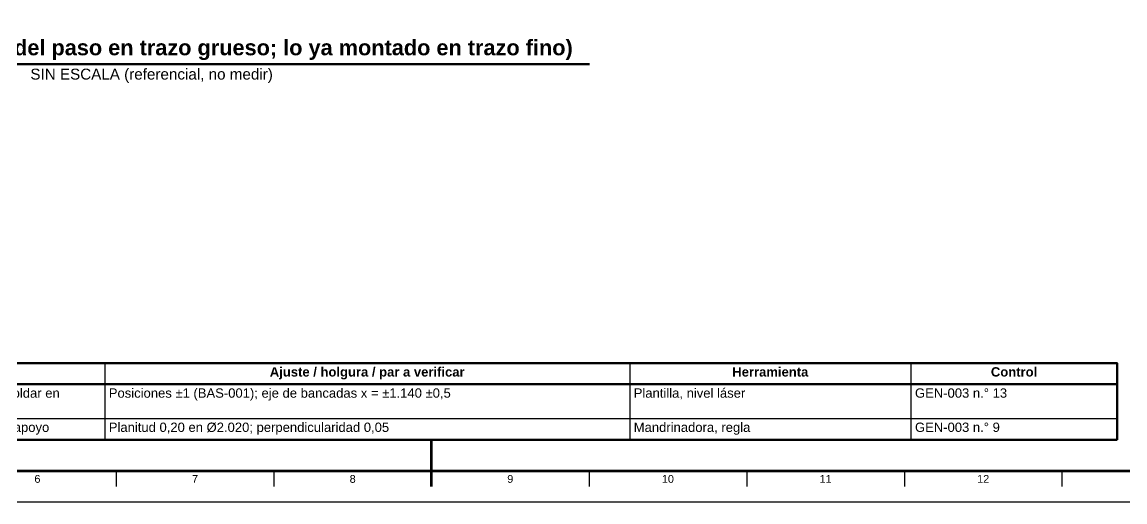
# Model space of a CAD drawing. Header units: millimetres. Extents: x 0 to 841, y 0 to 594.
# Drawn here: x 293.8 to 648.5, y 0 to 154.2 of the extents above; entities that cross this region are included whole.
import ezdxf
from ezdxf.enums import TextEntityAlignment as Align

# ---------------------------------------------------------------- set-up
doc = ezdxf.new("R2010")
doc.units = ezdxf.units.MM
for name, color, linetype, lineweight in [('FINA', 7, 'CONTINUOUS', 25), ('MARCO', 7, 'CONTINUOUS', 70), ('TXT', 7, 'CONTINUOUS', 25), ('VIS', 7, 'CONTINUOUS', 50)]:
    doc.layers.add(name, color=color, linetype=linetype, lineweight=lineweight)
doc.styles.add('STD', font='LiberationSans-Regular.ttf')
doc.styles.add('STDB', font='LiberationSans-Bold.ttf')

msp = doc.modelspace()

# ---------------------------------------------------------------- linework, layer by layer
at = {"layer": 'FINA'}
for p, q in [((320.43, 44.6), (320.43, 20)), ((489.24, 44.6), (489.24, 20)), ((579.68, 44.6), (579.68, 20)), ((25, 37.8), (646, 37.8)), ((25, 26.8), (646, 26.8)), ((324.12, 10), (324.12, 5)), ((374.81, 10), (374.81, 5)), ((425.5, 10), (425.5, 5)), ((476.19, 10), (476.19, 5)), ((526.88, 10), (526.88, 5)), ((577.56, 10), (577.56, 5)), ((628.25, 10), (628.25, 5))]:
    msp.add_line(p, q, dxfattribs=at)
msp.add_lwpolyline([(0, 0), (841, 0), (841, 594), (0, 594)], close=True, dxfattribs=at)
at = {"layer": 'MARCO'}
msp.add_line((425.5, 5), (425.5, 20), dxfattribs=at)
msp.add_lwpolyline([(20, 10), (831, 10), (831, 584), (20, 584)], close=True, dxfattribs=at)
at = {"layer": 'VIS'}
for p, q in [((194.71, 140.66), (476.29, 140.66)), ((646, 44.6), (646, 20)), ((25, 20), (646, 20))]:
    msp.add_line(p, q, dxfattribs=at)
msp.add_lwpolyline([(25, 37.8), (646, 37.8), (646, 44.6), (25, 44.6)], close=True, dxfattribs=at)

# ---------------------------------------------------------------- texts
at = {"layer": 'TXT', "style": 'STDB'}
msp.add_text('1. BASE SOLDADA (piezas del paso en trazo grueso; lo ya montado en trazo fino)', height=5, dxfattribs=at).set_placement((335.5, 142.06), align=Align.BOTTOM_CENTER)
at = {"layer": 'TXT', "style": 'STD'}
msp.add_text('SIN ESCALA (referencial, no medir)', height=3.5, dxfattribs=at).set_placement((335.5, 139.26), align=Align.TOP_CENTER)
at = {"layer": 'TXT'}
for s, height, style, p in [('Ajuste / holgura / par a verificar', 3, 'STDB', (404.83, 41.8)), ('Herramienta', 3, 'STDB', (534.46, 41.8)), ('Control', 3, 'STDB', (612.84, 41.8)), ('6', 2.5, 'STD', (298.78, 7.4)), ('7', 2.5, 'STD', (349.47, 7.4)), ('8', 2.5, 'STD', (400.16, 7.4)), ('9', 2.5, 'STD', (450.84, 7.4)), ('10', 2.5, 'STD', (501.53, 7.4)), ('11', 2.5, 'STD', (552.22, 7.4)), ('12', 2.5, 'STD', (602.91, 7.4))]:
    msp.add_text(s, height=height, dxfattribs=dict(at, style=style)).set_placement(p, align=Align.MIDDLE_CENTER)
at = {"layer": 'TXT', "style": 'STD'}
for s, p in [('Armar sobre caballetes nivelados: plancha base, collar, marco, ménsulas, orejas de izaje y bancadas; soldar en', (98.65, 35)), ('Posiciones ±1 (BAS-001); eje de bancadas x = ±1.140 ±0,5', (321.73, 35)), ('Plantilla, nivel láser', (490.54, 35)), ('GEN-003 n.° 13', (580.98, 35)), ('Alivio de tensiones; mandrinar Ø120 H7 (plancha + collar) y ojales Ø70 H9 en línea; planear la zona de apoyo', (98.65, 24)), ('Planitud 0,20 en Ø2.020; perpendicularidad 0,05', (321.73, 24)), ('Mandrinadora, regla', (490.54, 24)), ('GEN-003 n.° 9', (580.98, 24))]:
    msp.add_text(s, height=3, dxfattribs=at).set_placement(p, align=Align.MIDDLE_LEFT)

doc.saveas('drawing.dxf')
